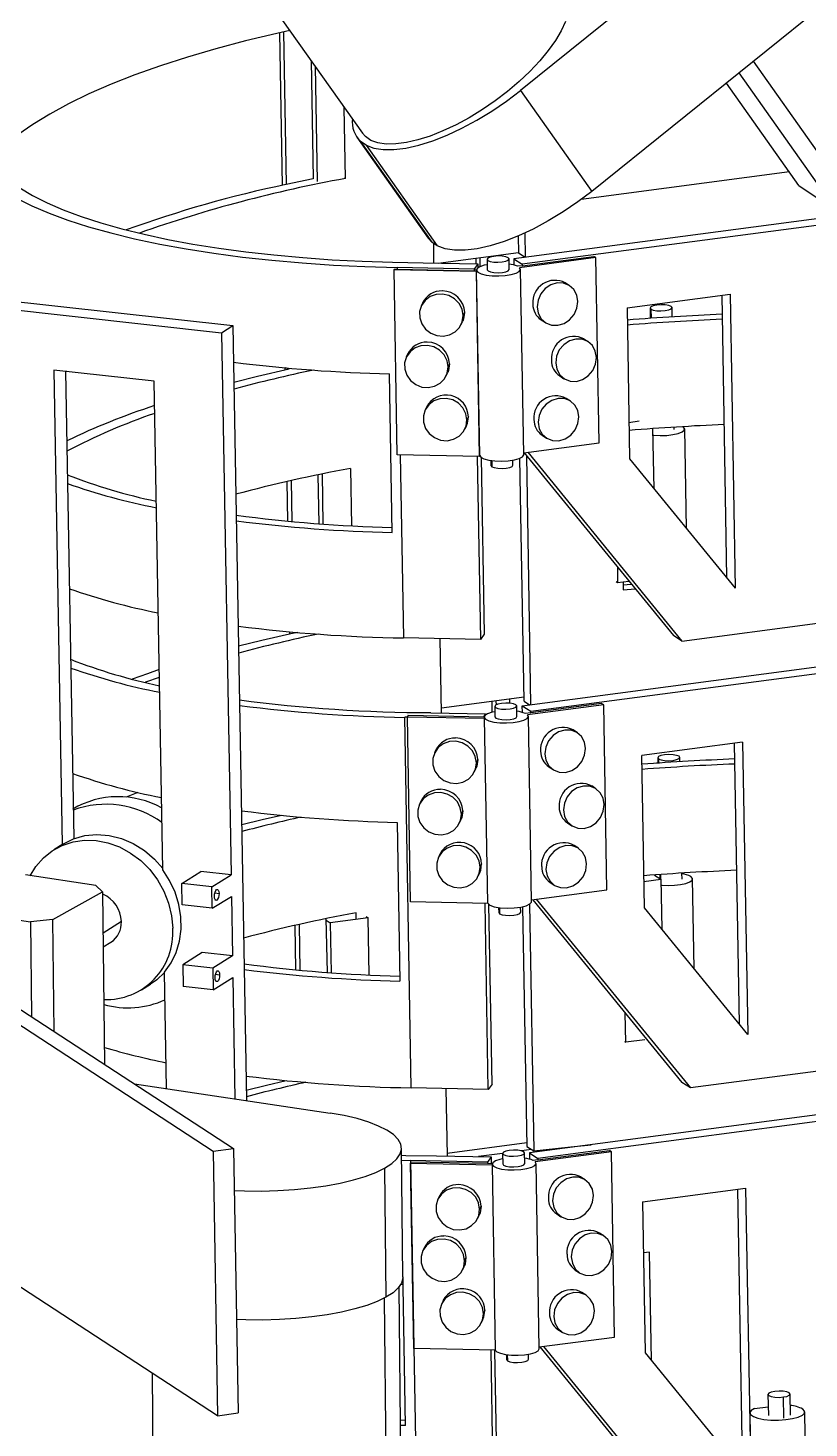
# Model space of a CAD drawing. Header units: inches. Extents: x 0.1 to 8.4, y 0.1 to 10.9.
# Drawn here: x 3.815 to 4.435, y 7.614 to 8.726 of the extents above; entities that cross this region are included whole.
import ezdxf

# ---------------------------------------------------------------- set-up
doc = ezdxf.new("R2010")
doc.units = ezdxf.units.IN
doc.header["$MEASUREMENT"] = 0

msp = doc.modelspace()

# ---------------------------------------------------------------- linework, layer by layer
at = {"color": 7, "linetype": 'Continuous', "lineweight": 25}
for p, q in [((3.9048, 8.8904), (4.0803, 8.6423)), ((4.4142, 8.8439), (4.2057, 8.6761)), ((4.4708, 8.7639), (4.2623, 8.5961)), ((4.0144, 8.7219), (4.0165, 8.6008)), ((4.0178, 8.7227), (4.0199, 8.6015)), ((4.0396, 8.6999), (4.0412, 8.606)), ((4.0429, 8.6952), (4.0445, 8.6039)), ((4.4412, 8.6281), (4.3907, 8.6995)), ((4.4268, 8.6007), (4.3692, 8.6821)), ((4.3791, 8.6901), (4.4563, 8.5809)), ((4.2057, 8.6761), (4.2623, 8.5961)), ((4.0668, 8.6063), (4.0658, 8.6628)), ((4.0759, 8.639), (4.1325, 8.559)), ((4.0832, 8.6328), (4.0789, 8.6357)), ((4.0789, 8.6357), (4.1355, 8.5557)), ((4.0832, 8.6328), (4.1397, 8.5528)), ((4.0199, 8.6015), (4.0197, 8.6015)), ((4.0412, 8.606), (4.0199, 8.6015)), ((4.0668, 8.6063), (4.0661, 8.6067)), ((4.4192, 8.6115), (4.254, 8.5897)), ((4.4268, 8.6007), (4.4563, 8.5809)), ((4.4507, 8.5756), (4.2005, 8.5426)), ((4.4508, 8.5704), (4.2072, 8.5382)), ((4.1355, 8.5557), (4.1325, 8.559)), ((4.2039, 8.5606), (4.2041, 8.5474)), ((4.2093, 8.563), (4.2096, 8.5438)), ((4.1397, 8.5528), (4.1355, 8.5557)), ((4.1366, 8.555), (4.1368, 8.5392)), ((4.1405, 8.5392), (4.2041, 8.5476)), ((4.2041, 8.5474), (4.2096, 8.5438)), ((4.1689, 8.5344), (4.1078, 8.5357)), ((4.1078, 8.5357), (4.1078, 8.5344)), ((4.1285, 8.5394), (4.1718, 8.5385)), ((4.1718, 8.5385), (4.1689, 8.5344)), ((4.1702, 8.5431), (4.1703, 8.5386)), ((4.1718, 8.5385), (4.1719, 8.5353)), ((4.1735, 8.5435), (4.1736, 8.5363)), ((4.1792, 8.5422), (4.1793, 8.5338)), ((4.1843, 8.5449), (4.1843, 8.5445)), ((4.1968, 8.5341), (4.1967, 8.5425)), ((4.2005, 8.5426), (4.2006, 8.5375)), ((4.2005, 8.5426), (4.2072, 8.5382)), ((4.2072, 8.5371), (4.2034, 8.5366)), ((4.2656, 8.5435), (4.2051, 8.5355)), ((4.2072, 8.5382), (4.2073, 8.537)), ((4.2073, 8.537), (4.2072, 8.5371)), ((4.2073, 8.537), (4.2639, 8.5445)), ((4.2656, 8.5435), (4.2639, 8.5445)), ((4.2681, 8.3964), (4.2656, 8.5435)), ((4.1056, 8.5344), (4.1054, 8.534)), ((4.1054, 8.534), (4.1705, 8.5327)), ((4.108, 8.387), (4.1054, 8.534)), ((4.1078, 8.5344), (4.1689, 8.5331)), ((4.1689, 8.5344), (4.1689, 8.5331)), ((4.1689, 8.5331), (4.1695, 8.534)), ((4.1695, 8.534), (4.1708, 8.5339)), ((4.1708, 8.5334), (4.1705, 8.5327)), ((4.1705, 8.5327), (4.1731, 8.3857)), ((4.1708, 8.5336), (4.1708, 8.5334)), ((4.1734, 8.3865), (4.1708, 8.5334)), ((4.1793, 8.5338), (4.18, 8.5329)), ((4.2084, 8.3871), (4.2058, 8.5342)), ((4.2447, 8.5212), (4.2413, 8.5234)), ((4.2904, 8.5037), (4.3721, 8.5145)), ((4.3655, 8.5136), (4.3694, 8.2895)), ((4.3721, 8.5145), (4.3762, 8.2811)), ((3.7695, 8.5061), (3.9685, 8.4839)), ((3.7786, 8.5117), (3.9775, 8.4896)), ((4.1282, 8.5076), (4.127, 8.5052)), ((4.2904, 8.5037), (4.2924, 8.3838)), ((4.3086, 8.5035), (4.3087, 8.4954)), ((4.3262, 8.4965), (4.3261, 8.5038)), ((4.1588, 8.4905), (4.1599, 8.493)), ((4.1614, 8.4999), (4.1603, 8.4975)), ((4.2222, 8.4941), (4.2255, 8.4919)), ((3.9685, 8.4839), (3.9775, 8.4896)), ((3.9685, 8.4839), (3.976, 8.0535)), ((3.9775, 8.4896), (3.9883, 7.8744)), ((4.2594, 8.4767), (4.2561, 8.4789)), ((4.1162, 8.4669), (4.1151, 8.4645)), ((4.1495, 8.4592), (4.1483, 8.4568)), ((3.915, 8.4455), (3.8355, 8.4543)), ((3.8355, 8.4543), (3.842, 8.0777)), ((3.8447, 8.4533), (3.8512, 8.0823)), ((3.8453, 8.4533), (3.8447, 8.4529)), ((4.019, 8.4543), (4.019, 8.4561)), ((4.0222, 8.455), (4.0195, 8.456)), ((4.1039, 8.3253), (4.1017, 8.4513)), ((4.1469, 8.4498), (4.148, 8.4522)), ((4.2369, 8.4496), (4.2403, 8.4474)), ((3.9218, 8.0575), (3.915, 8.4455)), ((4.1312, 8.4248), (4.13, 8.4224)), ((4.2455, 8.4296), (4.2421, 8.4318)), ((4.1644, 8.4171), (4.1633, 8.4147)), ((4.3001, 8.4136), (4.2919, 8.4125)), ((4.1618, 8.4077), (4.1629, 8.4101)), ((4.223, 8.4025), (4.2264, 8.4003)), ((4.3118, 8.3601), (4.3109, 8.4078)), ((4.3277, 8.4072), (4.3277, 8.4089)), ((4.3375, 8.3286), (4.3361, 8.4075)), ((4.2083, 8.3885), (4.2681, 8.3964)), ((4.1731, 8.3857), (4.108, 8.387)), ((4.1715, 8.3857), (4.174, 8.2404)), ((4.1734, 8.3864), (4.1731, 8.3857)), ((4.1745, 8.3848), (4.177, 8.2445)), ((4.1822, 8.3825), (4.1823, 8.3785)), ((4.1998, 8.3788), (4.1997, 8.3828)), ((4.2086, 8.1914), (4.2053, 8.3843)), ((4.2087, 8.3886), (4.3271, 8.2435)), ((4.2141, 8.1887), (4.2107, 8.3862)), ((4.2116, 8.389), (4.3339, 8.2391)), ((4.2924, 8.3838), (4.3762, 8.2811)), ((4.046, 8.3322), (4.0453, 8.3712)), ((4.0492, 8.332), (4.0485, 8.3718)), ((4.0708, 8.3762), (4.0716, 8.3306)), ((4.0211, 8.3343), (4.0206, 8.3658)), ((4.0245, 8.334), (4.024, 8.3665)), ((4.2827, 8.298), (4.2829, 8.2855)), ((4.2816, 8.2864), (4.2829, 8.2855)), ((4.2829, 8.2855), (4.2919, 8.2867)), ((4.2872, 8.2861), (4.2873, 8.2798)), ((4.2872, 8.2839), (4.2937, 8.2844)), ((4.2873, 8.2798), (4.2969, 8.2806)), ((4.0227, 8.2447), (4.0227, 8.2465)), ((4.0261, 8.2453), (4.0261, 8.2462)), ((4.029, 8.246), (4.0261, 8.2453)), ((4.3339, 8.2391), (4.4416, 8.2534)), ((4.0261, 8.2453), (4.0259, 8.2454)), ((4.174, 8.2404), (4.1129, 8.2416)), ((4.1431, 8.1822), (4.142, 8.241)), ((4.177, 8.2445), (4.174, 8.2404)), ((4.3339, 8.2391), (4.3271, 8.2435)), ((4.2072, 8.1878), (4.4569, 8.2208)), ((4.214, 8.1834), (4.457, 8.2155)), ((4.2086, 8.1945), (4.143, 8.1858)), ((4.183, 8.1911), (4.1831, 8.1825)), ((4.1863, 8.1915), (4.1864, 8.1885)), ((4.1971, 8.193), (4.1971, 8.1898)), ((4.2086, 8.1914), (4.213, 8.1886)), ((4.1165, 8.1803), (4.116, 8.1791)), ((4.1165, 8.1803), (4.177, 8.1791)), ((4.1347, 8.1823), (4.1781, 8.1815)), ((4.1781, 8.1815), (4.1764, 8.1791)), ((4.1781, 8.1805), (4.1781, 8.1815)), ((4.1853, 8.1873), (4.1855, 8.1789)), ((4.203, 8.1792), (4.2028, 8.1876)), ((4.2072, 8.1878), (4.214, 8.1834)), ((4.2073, 8.1825), (4.2072, 8.1878)), ((4.2139, 8.1823), (4.2096, 8.1817)), ((4.2718, 8.1886), (4.2113, 8.1806)), ((4.2145, 8.0323), (4.212, 8.1793)), ((4.2139, 8.1823), (4.214, 8.1823)), ((4.2701, 8.1897), (4.214, 8.1823)), ((4.214, 8.1823), (4.214, 8.1834)), ((4.2718, 8.1886), (4.2701, 8.1897)), ((4.2743, 8.0416), (4.2718, 8.1886)), ((4.116, 8.1786), (4.114, 8.1786)), ((4.1191, 7.8845), (4.114, 8.1786)), ((4.1185, 8.0321), (4.116, 8.1791)), ((4.116, 8.1791), (4.1772, 8.1779)), ((4.177, 8.1787), (4.177, 8.1786)), ((4.1798, 8.031), (4.1772, 8.1779)), ((4.1855, 8.1789), (4.1862, 8.178)), ((4.2509, 8.1664), (4.2475, 8.1686)), ((4.3821, 8.159), (4.3021, 8.1484)), ((4.3755, 8.1581), (4.3794, 7.9351)), ((4.3821, 8.159), (4.3862, 7.9268)), ((3.4906, 8.1544), (3.9779, 7.8364)), ((4.1387, 8.1527), (4.1376, 8.1503)), ((4.3042, 8.0274), (4.3021, 8.1484)), ((4.3148, 8.1464), (4.3149, 8.1423)), ((4.3323, 8.1434), (4.3323, 8.1467)), ((3.4939, 8.1396), (3.9618, 7.8343)), ((4.1693, 8.1356), (4.1704, 8.138)), ((4.1719, 8.145), (4.1708, 8.1426)), ((4.2284, 8.1393), (4.2317, 8.1371)), ((4.3149, 8.1424), (4.3136, 8.1422)), ((4.2656, 8.1219), (4.2623, 8.1241)), ((3.9021, 8.119), (3.8927, 8.1153)), ((4.1267, 8.112), (4.1256, 8.1095)), ((4.16, 8.1043), (4.1589, 8.1018)), ((4.1079, 8.0952), (4.1101, 7.9692)), ((4.1574, 8.0949), (4.1585, 8.0973)), ((4.2431, 8.0948), (4.2465, 8.0926)), ((3.8426, 8.078), (3.8353, 8.0734)), ((4.1417, 8.0699), (4.1406, 8.0674)), ((4.2517, 8.0747), (4.2483, 8.0769)), ((4.1749, 8.0622), (4.1738, 8.0597)), ((3.8688, 8.0452), (3.813, 8.0535)), ((3.9369, 8.0466), (3.9521, 8.0561)), ((3.9608, 8.044), (3.9369, 8.0466)), ((3.9372, 8.0297), (3.9369, 8.0466)), ((3.976, 8.0535), (3.9521, 8.0561)), ((3.9608, 8.044), (3.976, 8.0535)), ((4.1723, 8.0528), (4.1735, 8.0552)), ((4.2292, 8.0476), (4.2326, 8.0454)), ((4.3038, 8.0484), (4.3172, 8.0502)), ((4.3122, 8.0534), (4.3172, 8.0502)), ((4.313, 8.0535), (4.3123, 8.0533)), ((4.3164, 8.0537), (4.3165, 8.0506)), ((4.3172, 8.0502), (4.3179, 8.0106)), ((4.334, 8.0501), (4.3339, 8.0549)), ((4.3436, 7.9791), (4.3423, 8.0504)), ((3.8346, 8.0181), (3.8741, 8.04)), ((3.8688, 8.0452), (3.8741, 8.04)), ((3.8741, 8.04), (3.8756, 7.9032)), ((3.9611, 8.027), (3.9608, 8.044)), ((3.9611, 8.027), (3.9763, 8.0365)), ((3.9763, 8.0365), (3.9771, 7.9893)), ((4.2145, 8.0337), (4.2743, 8.0416)), ((3.761, 8.0247), (3.8169, 8.0164)), ((3.9611, 8.027), (3.9372, 8.0297)), ((4.1798, 8.0308), (4.1185, 8.0321)), ((4.1802, 7.8833), (4.1777, 8.0309)), ((4.1832, 7.8874), (4.1807, 8.03)), ((4.1884, 8.0276), (4.1885, 8.0236)), ((4.206, 8.0239), (4.2059, 8.0279)), ((4.2074, 8.0282), (4.2108, 7.838)), ((4.2129, 8.0302), (4.2163, 7.8344)), ((4.2155, 8.0338), (4.3339, 7.8887)), ((4.2183, 8.0342), (4.3406, 7.8844)), ((4.3862, 7.9268), (4.3042, 8.0274)), ((3.8346, 8.0181), (3.8169, 8.0164)), ((3.8169, 8.0164), (3.8176, 7.941)), ((3.8356, 7.9293), (3.8346, 8.0181)), ((4.0267, 8.0134), (4.0273, 7.9782)), ((4.0301, 8.0142), (4.0307, 7.9779)), ((4.0514, 8.0188), (4.0522, 7.9761)), ((4.0515, 8.0176), (4.0547, 8.0155)), ((4.0848, 8.0195), (4.0547, 8.0155)), ((4.0547, 8.0155), (4.0554, 7.9759)), ((4.0754, 8.019), (4.0753, 8.0235)), ((4.0833, 8.0205), (4.0848, 8.0195)), ((4.0856, 7.9741), (4.0848, 8.0195)), ((3.8746, 7.9963), (3.8807, 8.0001)), ((3.9532, 7.9919), (3.9377, 7.9822)), ((3.9771, 7.9893), (3.9532, 7.9919)), ((3.9616, 7.9795), (3.9377, 7.9822)), ((3.9377, 7.9822), (3.938, 7.965)), ((3.9771, 7.9893), (3.9616, 7.9795)), ((3.9616, 7.9795), (3.9619, 7.9623)), ((3.9248, 7.8839), (3.9232, 7.9764)), ((3.9619, 7.9623), (3.9774, 7.972)), ((3.9774, 7.972), (3.9791, 7.8758)), ((3.9049, 7.9622), (3.9122, 7.9667)), ((3.9619, 7.9623), (3.938, 7.965)), ((4.2893, 7.9207), (4.2889, 7.9439)), ((4.2882, 7.9214), (4.2893, 7.9207)), ((4.3046, 7.9227), (4.2893, 7.9207)), ((4.4481, 7.8986), (4.3406, 7.8844)), ((3.8994, 7.8877), (4.0548, 7.8645)), ((4.1802, 7.8833), (4.1191, 7.8845)), ((4.1466, 7.884), (4.1475, 7.8304)), ((4.1832, 7.8874), (4.1802, 7.8833)), ((4.3406, 7.8844), (4.3339, 7.8887)), ((3.9654, 7.6242), (3.5823, 7.8742)), ((4.4631, 7.8659), (4.2129, 7.8329)), ((4.4632, 7.8607), (4.2196, 7.8285)), ((3.9618, 7.8343), (3.9779, 7.8364)), ((3.9779, 7.8364), (3.9816, 7.6264)), ((4.1124, 7.7341), (4.1113, 7.8366)), ((4.1475, 7.8327), (4.2107, 7.8411)), ((4.2004, 7.8397), (4.2004, 7.8394)), ((4.2146, 7.8355), (4.2066, 7.8344)), ((4.2108, 7.838), (4.2163, 7.8344)), ((4.2196, 7.8273), (4.2763, 7.8348)), ((4.2779, 7.8338), (4.2763, 7.8348)), ((3.9618, 7.8343), (3.9654, 7.6242)), ((4.1114, 7.827), (4.1185, 7.8268)), ((4.1796, 7.8256), (4.1185, 7.8268)), ((4.1185, 7.8268), (4.1236, 7.5328)), ((4.1191, 7.8258), (4.1185, 7.8246)), ((4.1211, 7.6776), (4.1185, 7.8246)), ((4.1185, 7.8246), (4.1833, 7.8233)), ((4.1191, 7.8258), (4.1796, 7.8246)), ((4.1392, 7.8306), (4.1825, 7.8297)), ((4.1915, 7.8324), (4.1725, 7.8299)), ((4.1825, 7.8297), (4.1796, 7.8256)), ((4.1796, 7.8256), (4.1796, 7.8246)), ((4.1796, 7.8246), (4.1796, 7.8246)), ((4.1796, 7.8246), (4.1833, 7.8245)), ((4.1825, 7.8297), (4.1826, 7.8246)), ((4.1832, 7.8239), (4.1832, 7.8237)), ((4.1915, 7.8325), (4.1917, 7.8241)), ((4.1917, 7.8241), (4.1923, 7.8232)), ((4.2092, 7.8244), (4.209, 7.8328)), ((4.2129, 7.8329), (4.2196, 7.8285)), ((4.2129, 7.8329), (4.213, 7.8278)), ((4.2196, 7.8274), (4.2158, 7.8269)), ((4.2779, 7.8338), (4.2175, 7.8258)), ((4.2207, 7.6775), (4.2182, 7.8245)), ((4.2196, 7.8285), (4.2196, 7.8273)), ((4.2196, 7.8273), (4.2196, 7.8274)), ((4.2805, 7.6867), (4.2779, 7.8338)), ((4.0979, 7.8208), (4.099, 7.7183)), ((4.1833, 7.8233), (4.1858, 7.6764)), ((4.257, 7.8115), (4.2537, 7.8137)), ((4.3027, 7.794), (4.3845, 7.8048)), ((4.3779, 7.8039), (4.3818, 7.5798)), ((4.3845, 7.8048), (4.3886, 7.5714)), ((4.1412, 7.7982), (4.1401, 7.7958)), ((4.1745, 7.7905), (4.1733, 7.7881)), ((4.3027, 7.794), (4.3048, 7.6741)), ((4.1719, 7.7811), (4.173, 7.7835)), ((4.2346, 7.7844), (4.2379, 7.7822)), ((4.2718, 7.767), (4.2684, 7.7692)), ((4.1293, 7.7575), (4.1282, 7.755)), ((4.1625, 7.7498), (4.1614, 7.7473)), ((4.3082, 7.7541), (4.3034, 7.7535)), ((4.3097, 7.6681), (4.3082, 7.7541)), ((4.1146, 7.6165), (4.1124, 7.7425)), ((4.16, 7.7404), (4.1611, 7.7428)), ((4.2493, 7.7399), (4.2527, 7.7377)), ((4.1129, 7.3982), (4.1095, 7.7265)), ((4.1127, 7.7283), (4.1105, 7.728)), ((4.1443, 7.7154), (4.1431, 7.7129)), ((4.2579, 7.7199), (4.2545, 7.7221)), ((4.1775, 7.7077), (4.1764, 7.7052)), ((4.1749, 7.6983), (4.176, 7.7007)), ((4.2354, 7.6928), (4.2388, 7.6906)), ((4.2207, 7.6788), (4.2805, 7.6867)), ((4.224, 7.6793), (4.3462, 7.5294)), ((4.1859, 7.6763), (4.1211, 7.6776)), ((4.1822, 7.6764), (4.1847, 7.5315)), ((4.1852, 7.6763), (4.1877, 7.5356)), ((4.1946, 7.6728), (4.1947, 7.6688)), ((4.2122, 7.6691), (4.2121, 7.6731)), ((4.2211, 7.6789), (4.3395, 7.5338)), ((4.3048, 7.6741), (4.3886, 7.5714)), ((3.9133, 7.6582), (3.9161, 7.3962)), ((4.4022, 7.6411), (4.4025, 7.6243)), ((4.42, 7.6246), (4.4197, 7.6414)), ((3.9654, 7.6242), (3.9816, 7.6264)), ((4.3877, 7.6265), (4.3892, 7.5424)), ((4.3914, 7.6299), (4.4024, 7.6314)), ((4.4329, 7.5432), (4.4315, 7.6272)), ((4.1146, 7.6205), (4.1106, 7.6206)), ((4.1146, 7.6165), (4.1106, 7.6166))]:
    msp.add_line(p, q, dxfattribs=at)
at = {"color": 8, "linetype": 'Continuous', "lineweight": 25}
for p, q in [((4.3092, 8.5026), (4.3094, 8.4954)), ((4.1104, 8.387), (4.1129, 8.2416)), ((4.1829, 8.3824), (4.183, 8.3775)), ((4.3155, 8.1423), (4.3155, 8.1455)), ((4.3171, 8.0502), (4.3171, 8.0538)), ((3.9631, 8.0392), (3.9665, 8.0388)), ((4.1891, 8.0275), (4.1892, 8.0227)), ((3.889, 8.0165), (3.8745, 8.0074)), ((3.9637, 7.9746), (3.967, 7.9742)), ((4.0976, 7.7176), (4.1011, 7.3843)), ((4.1953, 7.6727), (4.1954, 7.6679)), ((4.4147, 7.6223), (4.4144, 7.6391))]:
    msp.add_line(p, q, dxfattribs=at)
at = {"color": 7, "linetype": 'Continuous', "lineweight": 25, "flags": 128}
for points in [[(4.0227, 8.7238), (4.0123, 8.7214), (3.9876, 8.7155), (3.964, 8.7092), (3.9414, 8.7026), (3.92, 8.6957), (3.8998, 8.6885), (3.8809, 8.6811), (3.8632, 8.6734), (3.847, 8.6656), (3.8321, 8.6575), (3.8186, 8.6493), (3.8067, 8.6409), (3.7962, 8.6324), (3.7872, 8.6237), (3.7836, 8.6197)], [(4.2414, 8.731), (4.2381, 8.7236), (4.2335, 8.7158), (4.2278, 8.7078), (4.221, 8.6996), (4.2133, 8.6913), (4.2048, 8.6833), (4.1955, 8.6754), (4.1857, 8.668), (4.1755, 8.661), (4.1651, 8.6546), (4.1546, 8.6489), (4.1442, 8.6441), (4.1341, 8.64), (4.1244, 8.637), (4.1152, 8.6349), (4.1068, 8.6338), (4.0992, 8.6337), (4.0926, 8.6347), (4.0871, 8.6366), (4.0827, 8.6396), (4.0803, 8.6423)], [(4.0832, 8.6328), (4.0894, 8.6305), (4.0968, 8.6294), (4.1053, 8.6294), (4.1148, 8.6305), (4.1251, 8.6328), (4.1361, 8.6363), (4.1476, 8.6408), (4.1593, 8.6462), (4.1712, 8.6526), (4.183, 8.6598), (4.1946, 8.6676), (4.2057, 8.6761)], [(3.7951, 8.5972), (3.8057, 8.5908), (3.8179, 8.5847), (3.8316, 8.5789), (3.8466, 8.5733), (3.863, 8.568), (3.8806, 8.5631), (3.8995, 8.5585), (3.9194, 8.5542), (3.9404, 8.5504), (3.9623, 8.547), (3.985, 8.544), (4.0085, 8.5414), (4.0326, 8.5393), (4.0573, 8.5376), (4.0823, 8.5364), (4.1078, 8.5357)], [(3.8083, 8.599), (3.8184, 8.5929), (3.83, 8.5871), (3.8429, 8.5815), (3.8571, 8.5762), (3.8726, 8.5712), (3.8893, 8.5664), (3.9071, 8.562), (3.9259, 8.558), (3.9457, 8.5543), (3.9664, 8.551), (3.9879, 8.5481), (4.0101, 8.5456), (4.033, 8.5435), (4.0563, 8.5418), (4.0801, 8.5406), (4.1042, 8.5398), (4.1285, 8.5394)], [(4.2623, 8.5961), (4.2512, 8.5877), (4.2396, 8.5798), (4.2278, 8.5726), (4.2159, 8.5662), (4.2041, 8.5608), (4.1927, 8.5563), (4.1817, 8.5528), (4.1714, 8.5505), (4.1619, 8.5494), (4.1534, 8.5494), (4.1459, 8.5505), (4.1397, 8.5528)], [(4.1792, 8.5379), (4.177, 8.5374), (4.1735, 8.5362), (4.1714, 8.5348), (4.1708, 8.5333), (4.1719, 8.5319), (4.1745, 8.5307), (4.1784, 8.5297), (4.1832, 8.5291), (4.1885, 8.529), (4.1937, 8.5293), (4.1985, 8.5301), (4.2023, 8.5312), (4.2048, 8.5325), (4.2058, 8.534), (4.2051, 8.5355), (4.2051, 8.5355)], [(4.196, 8.5434), (4.1941, 8.5442), (4.1912, 8.5446), (4.1879, 8.5448), (4.1845, 8.5445), (4.1817, 8.544), (4.1798, 8.5431), (4.1792, 8.5422), (4.1798, 8.5413)], [(4.1798, 8.5413), (4.1817, 8.5405), (4.1846, 8.54), (4.1879, 8.5399), (4.1913, 8.5401), (4.1941, 8.5407), (4.196, 8.5415), (4.1967, 8.5425), (4.196, 8.5434)], [(4.18, 8.5329), (4.1819, 8.5321), (4.1847, 8.5316), (4.1881, 8.5315), (4.1914, 8.5317), (4.1942, 8.5323), (4.1961, 8.5331), (4.1968, 8.5341), (4.1968, 8.5341)], [(4.1603, 8.4975), (4.1594, 8.5025), (4.1571, 8.507), (4.1535, 8.5108), (4.149, 8.5134), (4.1439, 8.5146), (4.1388, 8.5143), (4.134, 8.5126), (4.13, 8.5095), (4.1272, 8.5055), (4.1257, 8.5007), (4.1258, 8.4957), (4.1274, 8.4909), (4.1304, 8.4867), (4.1345, 8.4835), (4.1393, 8.4816), (4.1445, 8.4811), (4.1495, 8.4821), (4.154, 8.4845), (4.1574, 8.4881), (4.1596, 8.4926), (4.1603, 8.4975)], [(4.2348, 8.5234), (4.2298, 8.5219), (4.2254, 8.5189), (4.2219, 8.5147), (4.2197, 8.5097), (4.219, 8.5044), (4.2198, 8.4993), (4.2222, 8.495), (4.2259, 8.4917), (4.2304, 8.4899), (4.2354, 8.4898)], [(4.2354, 8.4898), (4.2404, 8.4912), (4.2448, 8.4942), (4.2483, 8.4984), (4.2506, 8.5034), (4.2513, 8.5087), (4.2504, 8.5138), (4.248, 8.5182), (4.2444, 8.5214), (4.2398, 8.5232), (4.2348, 8.5234)], [(4.3254, 8.5047), (4.3235, 8.5055), (4.3206, 8.506), (4.3173, 8.5061), (4.3139, 8.5059), (4.3111, 8.5053), (4.3092, 8.5045), (4.3086, 8.5035), (4.3092, 8.5026)], [(4.3092, 8.5026), (4.3111, 8.5018), (4.314, 8.5014), (4.3173, 8.5012), (4.3207, 8.5015), (4.3235, 8.502), (4.3254, 8.5029), (4.3261, 8.5038), (4.3254, 8.5047)], [(4.1614, 8.4999), (4.1606, 8.4948), (4.1599, 8.493)], [(4.1483, 8.4568), (4.1475, 8.4617), (4.1452, 8.4663), (4.1416, 8.47), (4.137, 8.4726), (4.132, 8.4738), (4.1268, 8.4736), (4.1221, 8.4718), (4.1181, 8.4688), (4.1152, 8.4647), (4.1138, 8.46), (4.1139, 8.455), (4.1155, 8.4501), (4.1185, 8.4459), (4.1226, 8.4427), (4.1274, 8.4408), (4.1326, 8.4403), (4.1376, 8.4414), (4.142, 8.4438), (4.1455, 8.4474), (4.1476, 8.4518), (4.1483, 8.4568)], [(4.2496, 8.4789), (4.2446, 8.4774), (4.2401, 8.4744), (4.2366, 8.4702), (4.2344, 8.4653), (4.2337, 8.46), (4.2346, 8.4549), (4.237, 8.4505), (4.2406, 8.4472), (4.2452, 8.4454), (4.2502, 8.4453)], [(4.2502, 8.4453), (4.2551, 8.4468), (4.2596, 8.4497), (4.2631, 8.4539), (4.2653, 8.4589), (4.266, 8.4642), (4.2651, 8.4693), (4.2628, 8.4737), (4.2591, 8.4769), (4.2546, 8.4787), (4.2496, 8.4789)], [(4.1495, 8.4592), (4.1487, 8.454), (4.148, 8.4522)], [(4.0222, 8.455), (3.9969, 8.4492), (3.9783, 8.4445)], [(4.1633, 8.4147), (4.1624, 8.4196), (4.1601, 8.4242), (4.1565, 8.4279), (4.152, 8.4305), (4.1469, 8.4317), (4.1418, 8.4315), (4.137, 8.4297), (4.133, 8.4267), (4.1302, 8.4226), (4.1287, 8.4179), (4.1288, 8.4129), (4.1304, 8.408), (4.1334, 8.4038), (4.1375, 8.4006), (4.1424, 8.3987), (4.1475, 8.3982), (4.1525, 8.3993), (4.157, 8.4017), (4.1604, 8.4053), (4.1626, 8.4097), (4.1633, 8.4147)], [(4.2357, 8.4317), (4.2307, 8.4302), (4.2262, 8.4273), (4.2227, 8.4231), (4.2205, 8.4181), (4.2198, 8.4128), (4.2207, 8.4077), (4.2231, 8.4033), (4.2267, 8.4001), (4.2312, 8.3983), (4.2362, 8.3981)], [(4.2362, 8.3981), (4.2412, 8.3996), (4.2457, 8.4026), (4.2492, 8.4068), (4.2514, 8.4118), (4.2521, 8.4171), (4.2512, 8.4221), (4.2488, 8.4265), (4.2452, 8.4298), (4.2407, 8.4316), (4.2357, 8.4317)], [(4.1629, 8.4101), (4.1637, 8.4122), (4.1644, 8.4171)], [(4.311, 8.4026), (4.3117, 8.4026), (4.3167, 8.4023), (4.3218, 8.4024), (4.3267, 8.403), (4.3309, 8.4039), (4.334, 8.4051), (4.3358, 8.4065), (4.336, 8.4079), (4.3348, 8.4093)], [(4.1734, 8.3865), (4.1743, 8.385), (4.1768, 8.3837), (4.1806, 8.3827), (4.1854, 8.3821), (4.1907, 8.382), (4.196, 8.3823), (4.2009, 8.383), (4.2048, 8.3841), (4.2073, 8.3855), (4.2083, 8.387), (4.2084, 8.3871)], [(4.1823, 8.3785), (4.183, 8.3775), (4.1849, 8.3768), (4.1877, 8.3763), (4.1911, 8.3762), (4.1944, 8.3764), (4.1973, 8.377), (4.1992, 8.3778), (4.1998, 8.3788), (4.1998, 8.3788)], [(4.0259, 8.2454), (4.0005, 8.2396), (3.982, 8.235)], [(3.919, 8.2165), (3.9097, 8.2132), (3.8975, 8.2088)], [(3.9191, 8.2103), (3.9082, 8.2064), (3.9079, 8.2062)], [(4.1854, 8.183), (4.1832, 8.1826), (4.1797, 8.1814), (4.1776, 8.18), (4.177, 8.1785), (4.1781, 8.1771), (4.1807, 8.1758), (4.1846, 8.1748), (4.1894, 8.1743), (4.1947, 8.1742), (4.1999, 8.1745), (4.2047, 8.1752), (4.2085, 8.1763), (4.211, 8.1777), (4.212, 8.1792), (4.2113, 8.1806), (4.2113, 8.1806)], [(4.2022, 8.1886), (4.2003, 8.1893), (4.1974, 8.1898), (4.1941, 8.1899), (4.1907, 8.1897), (4.1879, 8.1891), (4.186, 8.1883), (4.1853, 8.1873), (4.186, 8.1864)], [(4.186, 8.1864), (4.1879, 8.1857), (4.1908, 8.1852), (4.1941, 8.1851), (4.1975, 8.1853), (4.2003, 8.1859), (4.2022, 8.1867), (4.2028, 8.1876), (4.2022, 8.1886)], [(4.1862, 8.178), (4.1881, 8.1773), (4.1909, 8.1768), (4.1943, 8.1766), (4.1976, 8.1769), (4.2004, 8.1775), (4.2023, 8.1783), (4.203, 8.1792), (4.203, 8.1792)], [(4.241, 8.1685), (4.236, 8.167), (4.2316, 8.1641), (4.2281, 8.1599), (4.2258, 8.1549), (4.2251, 8.1496), (4.226, 8.1445), (4.2284, 8.1401), (4.232, 8.1369), (4.2366, 8.1351), (4.2416, 8.1349)], [(4.2416, 8.1349), (4.2466, 8.1364), (4.251, 8.1394), (4.2545, 8.1436), (4.2567, 8.1485), (4.2574, 8.1538), (4.2566, 8.1589), (4.2542, 8.1633), (4.2506, 8.1666), (4.246, 8.1684), (4.241, 8.1685)], [(4.1708, 8.1426), (4.1699, 8.1475), (4.1676, 8.1521), (4.164, 8.1558), (4.1595, 8.1584), (4.1544, 8.1597), (4.1493, 8.1594), (4.1445, 8.1576), (4.1405, 8.1546), (4.1377, 8.1505), (4.1362, 8.1458), (4.1363, 8.1408), (4.1379, 8.1359), (4.1409, 8.1317), (4.145, 8.1285), (4.1499, 8.1266), (4.155, 8.1261), (4.1601, 8.1272), (4.1645, 8.1296), (4.1679, 8.1332), (4.1701, 8.1376), (4.1708, 8.1426)], [(4.3316, 8.1477), (4.3297, 8.1484), (4.3269, 8.1489), (4.3235, 8.149), (4.3202, 8.1488), (4.3173, 8.1482), (4.3154, 8.1474), (4.3148, 8.1464), (4.3155, 8.1455)], [(4.3155, 8.1455), (4.3174, 8.1448), (4.3202, 8.1443), (4.3236, 8.1442), (4.3269, 8.1444), (4.3297, 8.145), (4.3316, 8.1458), (4.3323, 8.1467), (4.3316, 8.1477)], [(4.1719, 8.145), (4.1712, 8.1398), (4.1704, 8.138)], [(4.2558, 8.124), (4.2508, 8.1226), (4.2463, 8.1196), (4.2428, 8.1154), (4.2406, 8.1104), (4.2399, 8.1051), (4.2408, 8.1), (4.2432, 8.0956), (4.2468, 8.0924), (4.2513, 8.0906), (4.2563, 8.0904)], [(4.2563, 8.0904), (4.2613, 8.0919), (4.2658, 8.0949), (4.2693, 8.0991), (4.2715, 8.1041), (4.2722, 8.1094), (4.2713, 8.1145), (4.2689, 8.1188), (4.2653, 8.1221), (4.2608, 8.1239), (4.2558, 8.124)], [(4.1589, 8.1018), (4.158, 8.1068), (4.1557, 8.1114), (4.1521, 8.1151), (4.1476, 8.1177), (4.1425, 8.1189), (4.1374, 8.1186), (4.1326, 8.1169), (4.1286, 8.1139), (4.1257, 8.1098), (4.1243, 8.105), (4.1244, 8.1), (4.126, 8.0952), (4.129, 8.091), (4.1331, 8.0878), (4.1379, 8.0859), (4.1431, 8.0854), (4.1481, 8.0864), (4.1526, 8.0888), (4.156, 8.0924), (4.1582, 8.0969), (4.1589, 8.1018)], [(4.16, 8.1043), (4.1592, 8.0991), (4.1585, 8.0973)], [(4.016, 8.1008), (4.0007, 8.0972), (3.9845, 8.0932)], [(3.8167, 8.0529), (3.8212, 8.0602), (3.8271, 8.067), (3.8341, 8.0727), (3.842, 8.0769), (3.8506, 8.0798), (3.8597, 8.0811), (3.869, 8.0808), (3.8783, 8.079), (3.8875, 8.0757), (3.8962, 8.0709), (3.9043, 8.0649), (3.9115, 8.0577), (3.9177, 8.0495), (3.9228, 8.0405), (3.9265, 8.031), (3.9289, 8.0211), (3.9298, 8.0112)], [(3.8425, 8.078), (3.8509, 8.0822), (3.86, 8.0848), (3.8696, 8.0857), (3.8793, 8.0849), (3.889, 8.0825), (3.8984, 8.0784), (3.9073, 8.0728), (3.9153, 8.0659), (3.9218, 8.0585)], [(4.1738, 8.0597), (4.1729, 8.0647), (4.1706, 8.0693), (4.167, 8.073), (4.1625, 8.0756), (4.1575, 8.0768), (4.1523, 8.0765), (4.1475, 8.0748), (4.1435, 8.0718), (4.1407, 8.0677), (4.1393, 8.0629), (4.1393, 8.0579), (4.141, 8.0531), (4.1439, 8.0489), (4.148, 8.0457), (4.1529, 8.0438), (4.158, 8.0433), (4.1631, 8.0443), (4.1675, 8.0467), (4.171, 8.0503), (4.1731, 8.0548), (4.1738, 8.0597)], [(4.2418, 8.0769), (4.2369, 8.0754), (4.2324, 8.0724), (4.2289, 8.0682), (4.2267, 8.0632), (4.226, 8.0579), (4.2269, 8.0529), (4.2292, 8.0485), (4.2329, 8.0452), (4.2374, 8.0434), (4.2424, 8.0433)], [(4.2424, 8.0433), (4.2474, 8.0448), (4.2519, 8.0477), (4.2554, 8.0519), (4.2576, 8.0569), (4.2583, 8.0622), (4.2574, 8.0673), (4.255, 8.0717), (4.2514, 8.0749), (4.2468, 8.0767), (4.2418, 8.0769)], [(3.9232, 7.9764), (3.9285, 7.9837), (3.9325, 7.992), (3.9352, 8.001), (3.9364, 8.0105), (3.9363, 8.0203), (3.9347, 8.0301), (3.9317, 8.0398), (3.9273, 8.049), (3.9218, 8.0575)], [(4.1735, 8.0552), (4.1742, 8.0572), (4.1749, 8.0622)], [(4.3173, 8.0456), (4.3179, 8.0455), (4.3229, 8.0452), (4.328, 8.0454), (4.3329, 8.0459), (4.3371, 8.0468), (4.3402, 8.048), (4.342, 8.0494), (4.3423, 8.0508), (4.341, 8.0522)], [(3.9665, 8.0388), (3.9664, 8.0371), (3.966, 8.0355), (3.9654, 8.0342), (3.9647, 8.0335), (3.964, 8.0333), (3.9634, 8.0339), (3.963, 8.035), (3.9628, 8.0365), (3.9629, 8.0382), (3.9633, 8.0398), (3.9639, 8.0411), (3.9646, 8.0419), (3.9653, 8.042), (3.9659, 8.0414), (3.9663, 8.0403), (3.9665, 8.0388)], [(4.1798, 8.031), (4.1815, 8.0295), (4.1849, 8.0283), (4.1896, 8.0275), (4.1951, 8.0271), (4.2008, 8.0273), (4.2061, 8.028), (4.2104, 8.0291), (4.2133, 8.0305), (4.2145, 8.032), (4.2145, 8.0323)], [(4.1885, 8.0236), (4.1892, 8.0227), (4.1911, 8.0219), (4.1939, 8.0215), (4.1973, 8.0213), (4.2006, 8.0216), (4.2034, 8.0221), (4.2053, 8.023), (4.206, 8.0239), (4.206, 8.0239)], [(3.9232, 7.9761), (3.917, 7.9701), (3.9122, 7.9667)], [(3.967, 7.9742), (3.9669, 7.9725), (3.9665, 7.9709), (3.966, 7.9696), (3.9653, 7.9689), (3.9646, 7.9688), (3.964, 7.9693), (3.9635, 7.9704), (3.9634, 7.972), (3.9635, 7.9736), (3.9639, 7.9753), (3.9644, 7.9765), (3.9651, 7.9773), (3.9658, 7.9774), (3.9664, 7.9769), (3.9669, 7.9757), (3.967, 7.9742)], [(3.9881, 7.8827), (4.0043, 7.8867), (4.0197, 7.8903)], [(4.0979, 7.8208), (4.1036, 7.8244), (4.1077, 7.8281), (4.1103, 7.832), (4.1113, 7.8359), (4.1108, 7.8398), (4.1086, 7.8436), (4.105, 7.8474), (4.0998, 7.8509), (4.0932, 7.8542), (4.0853, 7.8573), (4.0761, 7.8601), (4.0659, 7.8625), (4.0548, 7.8645)], [(4.2084, 7.8337), (4.2064, 7.8345), (4.2036, 7.8349), (4.2003, 7.8351), (4.1969, 7.8348), (4.1941, 7.8343), (4.1922, 7.8334), (4.1915, 7.8325), (4.1922, 7.8316)], [(4.2163, 7.8344), (4.2458, 7.8377), (4.2618, 7.8393)], [(4.1114, 7.831), (4.1149, 7.8309), (4.1392, 7.8306)], [(4.1916, 7.8282), (4.1894, 7.8277), (4.1859, 7.8265), (4.1837, 7.8251), (4.1832, 7.8237), (4.1843, 7.8222), (4.1869, 7.821), (4.1907, 7.82), (4.1956, 7.8194), (4.2008, 7.8193), (4.2061, 7.8196), (4.2109, 7.8204), (4.2147, 7.8215), (4.2172, 7.8228), (4.2182, 7.8243), (4.2175, 7.8258), (4.2175, 7.8258)], [(4.1922, 7.8316), (4.1941, 7.8308), (4.1969, 7.8303), (4.2003, 7.8302), (4.2036, 7.8304), (4.2065, 7.831), (4.2084, 7.8318), (4.209, 7.8328), (4.2084, 7.8337)], [(4.1923, 7.8232), (4.1942, 7.8224), (4.1971, 7.8219), (4.2004, 7.8218), (4.2038, 7.822), (4.2066, 7.8226), (4.2085, 7.8234), (4.2092, 7.8244), (4.2092, 7.8244)], [(3.9785, 7.803), (3.9867, 7.8027), (4, 7.8026), (4.0133, 7.803), (4.0264, 7.8038), (4.0391, 7.8051), (4.0512, 7.8068), (4.0626, 7.8089), (4.0732, 7.8114), (4.0826, 7.8142), (4.0909, 7.8174), (4.0979, 7.8208)], [(4.2472, 7.8137), (4.2422, 7.8122), (4.2378, 7.8092), (4.2342, 7.805), (4.232, 7.8), (4.2313, 7.7947), (4.2322, 7.7896), (4.2346, 7.7853), (4.2382, 7.782), (4.2428, 7.7802), (4.2478, 7.7801)], [(4.2478, 7.7801), (4.2528, 7.7815), (4.2572, 7.7845), (4.2607, 7.7887), (4.2629, 7.7937), (4.2636, 7.799), (4.2628, 7.8041), (4.2604, 7.8085), (4.2567, 7.8117), (4.2522, 7.8135), (4.2472, 7.8137)], [(4.1733, 7.7881), (4.1725, 7.7931), (4.1702, 7.7976), (4.1666, 7.8014), (4.1621, 7.8039), (4.157, 7.8052), (4.1519, 7.8049), (4.1471, 7.8032), (4.1431, 7.8001), (4.1402, 7.796), (4.1388, 7.7913), (4.1389, 7.7863), (4.1405, 7.7815), (4.1435, 7.7773), (4.1476, 7.7741), (4.1524, 7.7721), (4.1576, 7.7717), (4.1626, 7.7727), (4.167, 7.7751), (4.1705, 7.7787), (4.1727, 7.7831), (4.1733, 7.7881)], [(4.1745, 7.7905), (4.1737, 7.7853), (4.173, 7.7835)], [(4.2619, 7.7692), (4.257, 7.7677), (4.2525, 7.7647), (4.249, 7.7605), (4.2468, 7.7556), (4.2461, 7.7503), (4.247, 7.7452), (4.2493, 7.7408), (4.253, 7.7375), (4.2575, 7.7358), (4.2625, 7.7356)], [(4.2625, 7.7356), (4.2675, 7.7371), (4.272, 7.7401), (4.2755, 7.7442), (4.2777, 7.7492), (4.2784, 7.7545), (4.2775, 7.7596), (4.2751, 7.764), (4.2715, 7.7672), (4.267, 7.769), (4.2619, 7.7692)], [(4.1614, 7.7473), (4.1606, 7.7523), (4.1582, 7.7569), (4.1547, 7.7606), (4.1501, 7.7632), (4.1451, 7.7644), (4.1399, 7.7642), (4.1351, 7.7624), (4.1311, 7.7594), (4.1283, 7.7553), (4.1269, 7.7505), (4.127, 7.7455), (4.1286, 7.7407), (4.1315, 7.7365), (4.1356, 7.7333), (4.1405, 7.7314), (4.1457, 7.7309), (4.1507, 7.7319), (4.1551, 7.7343), (4.1586, 7.7379), (4.1607, 7.7424), (4.1614, 7.7473)], [(4.1625, 7.7498), (4.1618, 7.7446), (4.1611, 7.7428)], [(4.1124, 7.7341), (4.1124, 7.7335), (4.1114, 7.7295), (4.1088, 7.7257), (4.1046, 7.7219), (4.099, 7.7183)], [(4.099, 7.7183), (4.092, 7.7149), (4.0837, 7.7118), (4.0742, 7.709), (4.0637, 7.7065), (4.0523, 7.7044), (4.0401, 7.7027), (4.0274, 7.7014), (4.0144, 7.7005), (4.0011, 7.7002), (3.9878, 7.7003), (3.9803, 7.7005)], [(4.1764, 7.7052), (4.1755, 7.7102), (4.1732, 7.7148), (4.1696, 7.7185), (4.1651, 7.7211), (4.16, 7.7223), (4.1549, 7.7221), (4.1501, 7.7203), (4.1461, 7.7173), (4.1433, 7.7132), (4.1418, 7.7084), (4.1419, 7.7034), (4.1435, 7.6986), (4.1465, 7.6944), (4.1506, 7.6912), (4.1554, 7.6893), (4.1606, 7.6888), (4.1656, 7.6898), (4.1701, 7.6922), (4.1735, 7.6958), (4.1757, 7.7003), (4.1764, 7.7052)], [(4.248, 7.722), (4.243, 7.7205), (4.2386, 7.7176), (4.2351, 7.7134), (4.2329, 7.7084), (4.2322, 7.7031), (4.233, 7.698), (4.2354, 7.6936), (4.2391, 7.6904), (4.2436, 7.6886), (4.2486, 7.6884)], [(4.2486, 7.6884), (4.2536, 7.6899), (4.258, 7.6929), (4.2616, 7.6971), (4.2638, 7.7021), (4.2645, 7.7074), (4.2636, 7.7124), (4.2612, 7.7168), (4.2576, 7.7201), (4.253, 7.7219), (4.248, 7.722)], [(4.176, 7.7007), (4.1768, 7.7027), (4.1775, 7.7077)], [(4.1858, 7.6764), (4.1871, 7.675), (4.1898, 7.6738), (4.1938, 7.6729), (4.1986, 7.6724), (4.2038, 7.6723), (4.209, 7.6726), (4.2137, 7.6734), (4.2174, 7.6745), (4.2198, 7.6758), (4.2207, 7.6773), (4.2207, 7.6775)], [(4.1947, 7.6688), (4.1954, 7.6679), (4.1973, 7.6671), (4.2001, 7.6666), (4.2035, 7.6665), (4.2068, 7.6667), (4.2096, 7.6673), (4.2115, 7.6681), (4.2122, 7.6691), (4.2122, 7.6691)], [(4.4144, 7.6391), (4.4172, 7.6396), (4.4191, 7.6405), (4.4197, 7.6414), (4.4191, 7.6423), (4.4172, 7.6431), (4.4143, 7.6436), (4.411, 7.6437), (4.4076, 7.6435), (4.4048, 7.6429), (4.4029, 7.6421), (4.4022, 7.6411), (4.4029, 7.6402), (4.4048, 7.6394), (4.4077, 7.639), (4.411, 7.6388), (4.4144, 7.6391)], [(4.3914, 7.6299), (4.3888, 7.6284), (4.3878, 7.6267), (4.3884, 7.6251), (4.3906, 7.6235), (4.3942, 7.6223), (4.399, 7.6213), (4.4046, 7.6208), (4.4105, 7.6208), (4.4164, 7.6212), (4.4218, 7.622), (4.4263, 7.6232), (4.4295, 7.6246), (4.4312, 7.6262), (4.4313, 7.6279), (4.4298, 7.6295)]]:
    msp.add_lwpolyline(points, dxfattribs=at)
at = {"color": 7, "linetype": 'Continuous', "lineweight": 25}
for centre, radius, start, end in [((4.0937, 8.6514), 0.0215, 173.854, 226.58), ((4.2177, 7.6621), 0.9601, 101.905, 109.7839), ((4.2526, 7.5757), 1.0472, 100.2188, 109.4872), ((4.1936, 8.5121), 0.0264, 68.1557, 83.1666), ((4.1334, 9.8137), 1.2796, 268.7559, 268.8531), ((4.2331, 8.5079), 0.0176, 62.1441, 184.1373), ((4.1431, 8.5005), 0.0166, 87.9378, 154.5957), ((4.1436, 8.4992), 0.0179, 2.2495, 89.3739), ((4.2306, 8.5065), 0.015, 179.5428, 235.9595), ((4.4641, 6.2602), 2.2405, 92.5156, 94.4432), ((4.4632, 6.3079), 2.1889, 92.5506, 94.5238), ((4.2479, 8.4634), 0.0176, 62.1441, 184.1373), ((4.1312, 8.4598), 0.0166, 87.9377, 154.5951), ((4.1316, 8.4585), 0.0179, 2.2503, 89.373), ((4.1292, 9.6554), 1.2044, 262.7902, 268.693), ((4.2453, 8.462), 0.015, 179.5428, 235.9595), ((4.281, 7.3054), 1.1735, 101.7726, 104.944), ((4.0933, 7.8832), 0.5713, 108.1475, 115.6917), ((4.1468, 8.4168), 0.0176, 1.0738, 152.8983), ((4.2339, 8.4162), 0.0176, 62.1444, 184.1365), ((4.0735, 7.9568), 0.4893, 108.8381, 117.7317), ((4.2314, 8.4149), 0.015, 179.5448, 235.9573), ((4.4648, 6.2234), 2.1898, 92.551, 94.5234), ((4.008, 8.7867), 0.446, 248.712, 258.1831), ((4.2968, 7.1635), 1.2336, 100.5573, 104.8871), ((4.0151, 8.846), 0.5106, 250.6831, 258.8951), ((4.1319, 9.4802), 1.1512, 262.4249, 268.6032), ((4.1314, 9.5294), 1.2044, 262.7902, 268.693), ((4.0201, 8.7753), 0.5238, 250.7869, 258.7914), ((4.1339, 9.4577), 1.2163, 262.8106, 269.0093), ((4.2843, 7.0976), 1.1717, 101.7701, 104.9464), ((4.0107, 8.6407), 0.4465, 248.7175, 258.1777), ((4.0212, 8.7123), 0.5238, 250.7869, 258.7914), ((4.1384, 9.3786), 1.1963, 262.5207, 269.8215), ((4.135, 9.3947), 1.2163, 262.8106, 269.0093), ((4.1998, 8.1572), 0.0264, 68.1557, 83.1666), ((4.1785, 8.1786), 0.00151, 181.6195, 210.3786), ((4.2393, 8.153), 0.0176, 62.1441, 184.1372), ((4.1537, 8.1456), 0.0166, 87.9374, 154.5951), ((4.1541, 8.1443), 0.0179, 2.2504, 89.3727), ((4.2367, 8.1517), 0.015, 179.543, 235.959), ((4.4672, 5.8903), 2.2571, 92.3223, 94.1914), ((4.4663, 5.938), 2.2054, 92.3527, 94.2657), ((4.0192, 8.6159), 0.5106, 250.6831, 258.8951), ((4.254, 8.1086), 0.0176, 62.1441, 184.1374), ((3.8865, 8.0442), 0.0714, 61.1474, 120.4072), ((4.1417, 8.1048), 0.0166, 87.9374, 154.5957), ((4.1421, 8.1036), 0.0179, 2.2497, 89.3735), ((3.8769, 8.0345), 0.0751, 53.8733, 110.3808), ((4.1354, 9.2993), 1.2044, 262.7902, 268.693), ((4.2515, 8.1072), 0.015, 179.5431, 235.9591), ((4.276, 6.9917), 1.1343, 102.4357, 104.8884), ((4.1573, 8.0618), 0.0176, 1.0741, 152.8984), ((4.2401, 8.0614), 0.0176, 62.1444, 184.1365), ((4.2376, 8.06), 0.015, 179.5444, 235.9579), ((4.4674, 5.8604), 2.1986, 92.3498, 94.2687), ((4.3312, 8.0329), 0.0217, 63.0601, 82.7644), ((3.8647, 8.0159), 0.0243, 1.36, 67.0851), ((3.8706, 8.0155), 0.0184, 303.2617, 2.9116), ((4.3019, 6.8078), 1.2366, 100.5603, 104.8002), ((3.8768, 8.0076), 0.0531, 268.1201, 3.8774), ((4.1381, 9.1241), 1.1512, 262.4249, 268.6032), ((4.1376, 9.1733), 1.2044, 262.7902, 268.693), ((3.8944, 8.0172), 0.0692, 253.7558, 294.9443), ((4.0426, 8.4856), 0.593, 253.6296, 258.5137), ((4.1401, 9.1006), 1.2163, 262.8106, 269.0093), ((4.284, 6.7635), 1.1525, 102.455, 104.869), ((4.1846, 7.8238), 0.00141, 181.1222, 199.0753), ((4.206, 7.8024), 0.0264, 68.1557, 83.1666), ((4.2455, 7.7982), 0.0176, 62.1445, 184.1368), ((4.1562, 7.7911), 0.0166, 87.9379, 154.5956), ((4.1566, 7.7898), 0.0179, 2.2498, 89.3734), ((4.2429, 7.7968), 0.015, 179.5417, 235.9606), ((4.2602, 7.7537), 0.0176, 62.1438, 184.1375), ((4.1443, 7.7503), 0.0166, 87.9378, 154.595), ((4.1447, 7.7491), 0.0179, 2.2503, 89.3729), ((4.2577, 7.7523), 0.015, 179.543, 235.9592), ((4.1599, 7.7074), 0.0176, 1.0734, 152.8986), ((4.2463, 7.7066), 0.0176, 62.1447, 184.1362), ((4.2438, 7.7052), 0.015, 179.5445, 235.9577), ((4.4176, 7.6061), 0.0264, 62.5598, 85.0553)]:
    msp.add_arc(centre, radius, start, end, dxfattribs=at)

doc.saveas('drawing.dxf')
